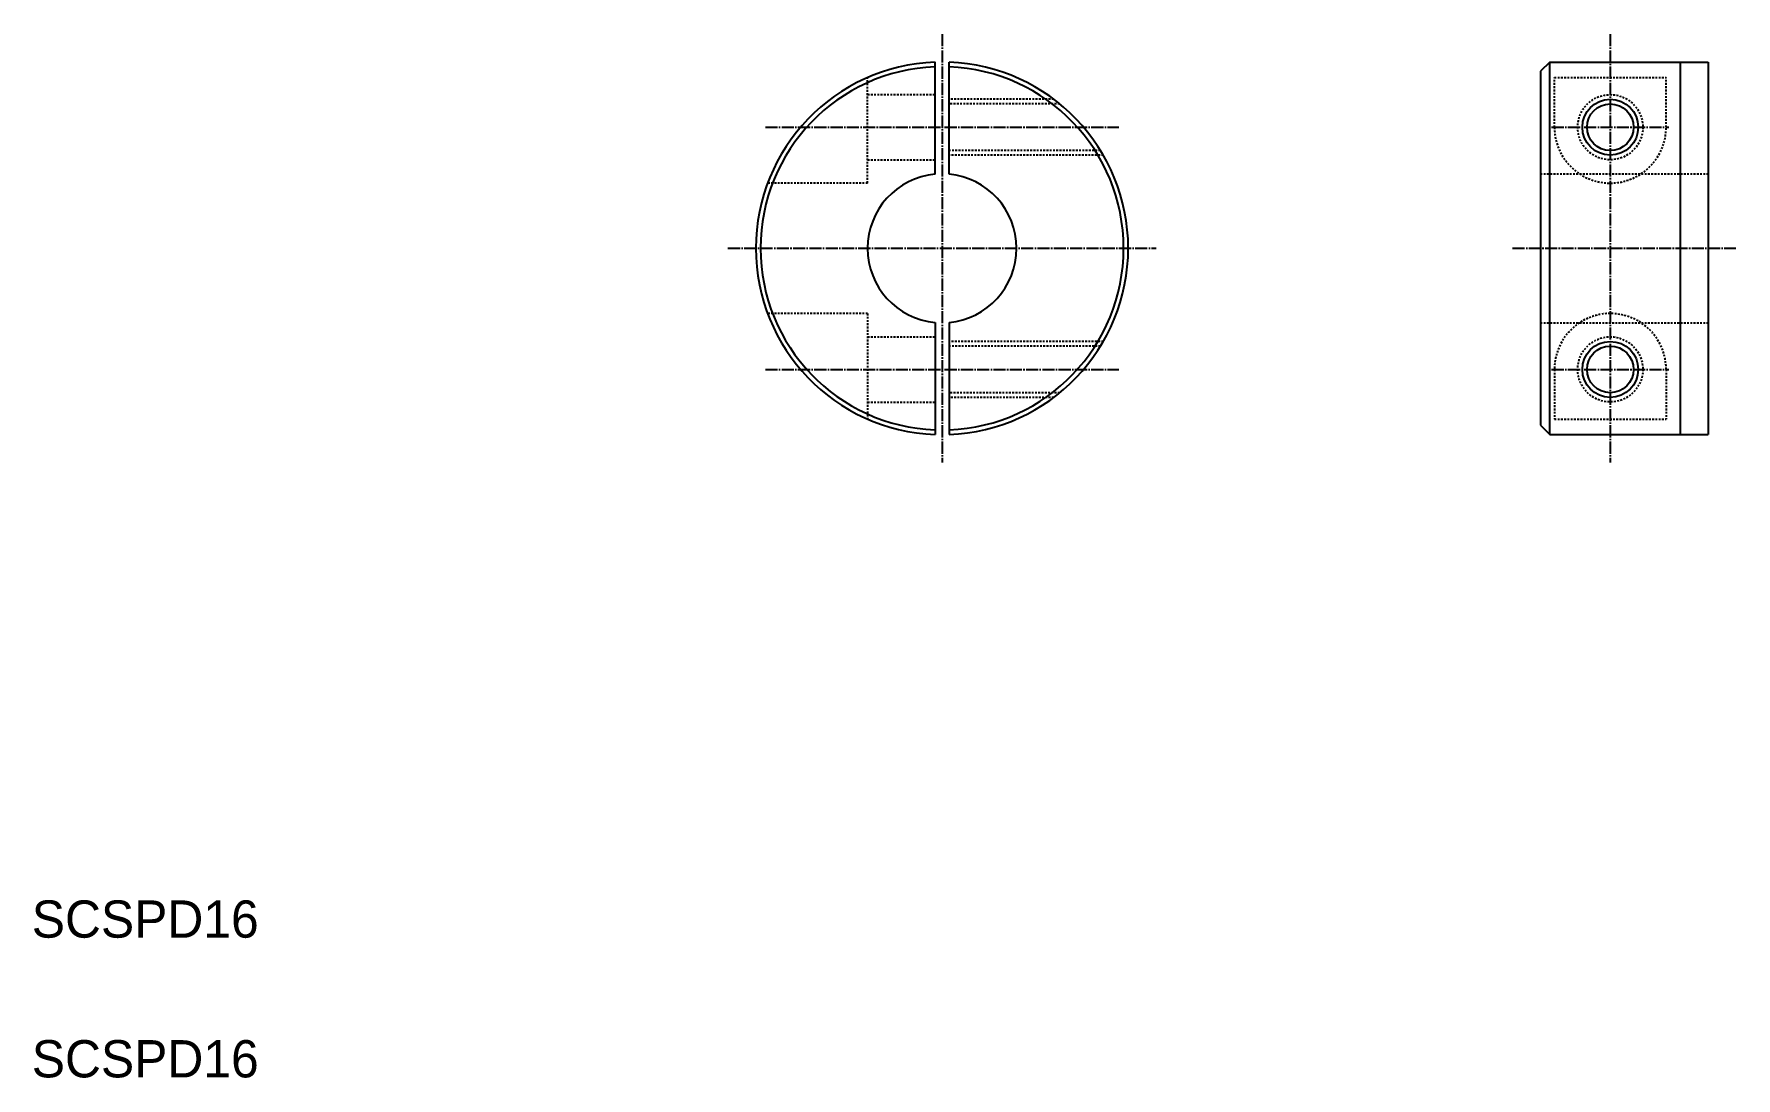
# Model space of a CAD drawing. Extents: x 10 to 193, y 10 to 122.
import ezdxf

# ---------------------------------------------------------------- set-up
doc = ezdxf.new("R2010")
doc.units = 0
doc.header["$LTSCALE"] = 0.1
doc.linetypes.add('CENTER', pattern=[17.5, 13, -1.5, 1.5, -1.5])
doc.linetypes.add('DASHED', pattern=[3.5, 2, -1.5])
doc.layers.get('0').update_dxf_attribs({"linetype": 'CONTINUOUS'})
doc.layers.add('CENTER', color=1, linetype='CENTER')

msp = doc.modelspace()

# ---------------------------------------------------------------- linework, layer by layer
at = {"color": 7, "linetype": 'CONTINUOUS'}
for p, q in [((107.026173, 106.967115), (107.026173, 118.988282)), ((108.526173, 106.967115), (108.526173, 118.988282)), ((187.054203, 119.002351), (187.054203, 79.002349)), ((190.054203, 119.002351), (190.054203, 79.002349)), ((172.054203, 118.002351), (172.054203, 80.002349)), ((107.026173, 91.037583), (107.026173, 79.016416)), ((108.526173, 91.037583), (108.526173, 79.016416))]:
    msp.add_line(p, q, dxfattribs=at)
for p, q in [((173.054203, 119.002351), (172.054203, 118.002351)), ((173.054203, 119.002351), (190.054203, 119.002351)), ((173.054203, 79.002349), (173.054203, 119.002351)), ((185.554203, 114.6675), (185.554303, 114.6675)), ((185.554203, 113.334924), (185.554203, 113.334824)), ((185.554203, 84.669773), (185.554203, 84.669873)), ((185.554203, 83.337197), (185.554303, 83.337197)), ((172.054203, 80.002349), (173.054203, 79.002349)), ((173.054203, 79.002349), (190.054203, 79.002349))]:
    msp.add_line(p, q)
at = {"color": 3, "linetype": 'DASHED'}
for p, q in [((99.776173, 106.002349), (99.776173, 117.332652)), ((173.554203, 112.002349), (173.554203, 117.332652)), ((173.554203, 117.332652), (185.554203, 117.332652)), ((185.554203, 112.002349), (185.554203, 117.332652)), ((99.776173, 115.502349), (107.026173, 115.502349)), ((119.776173, 115.002349), (108.526173, 115.002349)), ((120.415398, 114.502349), (108.526173, 114.502349)), ((99.776173, 108.502349), (107.026173, 108.502349)), ((124.798218, 109.502349), (108.526173, 109.502349)), ((125.096682, 109.002349), (108.526173, 109.002349)), ((172.054203, 107.002349), (190.054203, 107.002349)), ((99.776173, 106.002349), (89.04118, 106.002349)), ((99.776173, 92.002349), (89.04118, 92.002349)), ((99.776173, 92.002349), (99.776173, 80.672046)), ((172.054203, 91.002349), (190.054203, 91.002349)), ((99.776173, 89.502349), (107.026173, 89.502349)), ((125.096682, 89.002349), (108.526173, 89.002349)), ((124.798218, 88.502349), (108.526173, 88.502349)), ((173.554203, 86.002349), (173.554203, 80.672046)), ((185.554203, 86.002349), (185.554203, 80.672046)), ((99.776173, 82.502349), (107.026173, 82.502349)), ((120.415398, 83.502349), (108.526173, 83.502349)), ((119.776173, 83.002349), (108.526173, 83.002349)), ((173.554203, 80.672046), (185.554203, 80.672046))]:
    msp.add_line(p, q, dxfattribs=at)
for centre in [(179.554203, 112.002349), (179.554203, 86.002349)]:
    msp.add_circle(centre, 3.5, dxfattribs=at)
at = {"color": 3, "linetype": 'CONTINUOUS'}
for centre in [(179.554203, 112.002349), (179.554203, 86.002349)]:
    msp.add_circle(centre, 3, dxfattribs=at)
at = {"color": 7, "linetype": 'CONTINUOUS'}
for centre in [(179.554203, 112.002349), (179.554203, 86.002349)]:
    msp.add_circle(centre, 2.5, dxfattribs=at)
for radius, start, end in [(20, 92.149096, 267.8509), (20, 272.1491, 87.850904), (19.5, 92.204228, 267.79576), (19.5, 272.20423, 87.795772), (8, 95.379378, 264.62063), (8, 275.37938, 84.620621)]:
    msp.add_arc((107.776173, 99.002349), radius, start, end, dxfattribs=at)
at = {"color": 3, "linetype": 'DASHED'}
for centre, start, end in [((179.554203, 112.002349), 179.99999, 0), ((179.554203, 86.002349), 0, 180.00001)]:
    msp.add_arc(centre, 6, start, end, dxfattribs=at)
at = {"layer": 'CENTER', "color": 1, "linetype": 'CENTER'}
for p, q in [((107.776173, 122.002349), (107.776173, 76.002349)), ((179.554203, 122.002349), (179.554203, 76.002349)), ((88.802507, 112.002349), (126.749839, 112.002349)), ((173.254203, 112.002349), (185.854203, 112.002349)), ((84.776173, 99.002349), (130.776173, 99.002349)), ((169.054203, 99.002349), (193.054203, 99.002349)), ((88.802507, 86.002349), (126.749839, 86.002349)), ((173.254203, 86.002349), (185.854203, 86.002349))]:
    msp.add_line(p, q, dxfattribs=at)

# ---------------------------------------------------------------- texts
for p in [(10, 25), (10, 10)]:
    msp.add_text('SCSPD16', height=4).set_placement(p)

doc.saveas('drawing.dxf')
